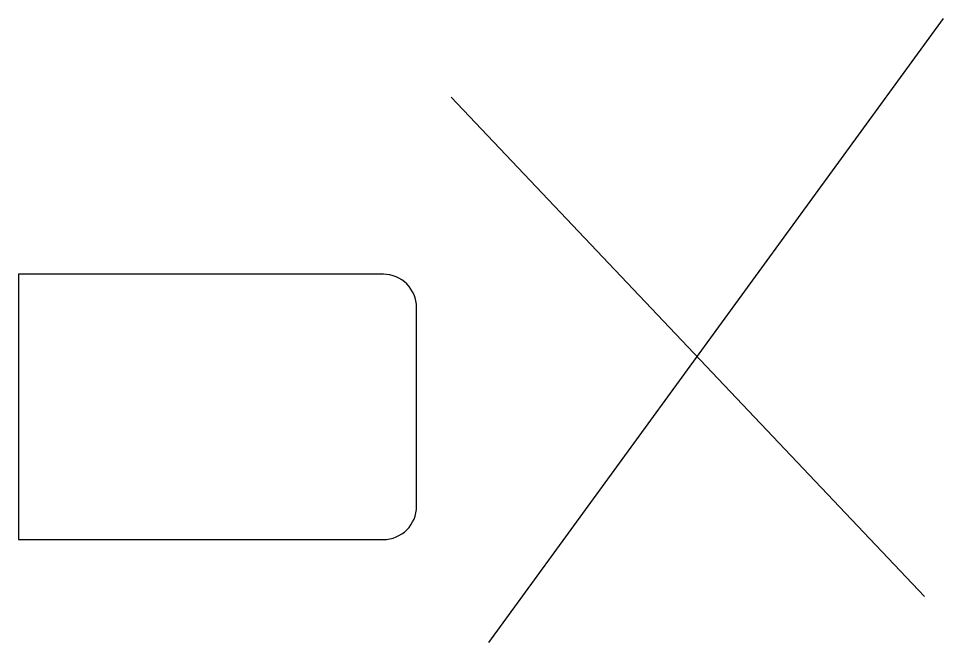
# Model space of a CAD drawing. Header units: millimetres. Extents: x 1720 to 3114, y 789 to 1730.
import ezdxf

# ---------------------------------------------------------------- set-up
doc = ezdxf.new("R2010")
doc.units = ezdxf.units.MM

msp = doc.modelspace()

# ---------------------------------------------------------------- linework, layer by layer
for p, q in [((2428.7, 788.6), (3113.8, 1729.5)), ((2371.5, 1610.7), (3085.3, 857.9))]:
    msp.add_line(p, q)
msp.add_lwpolyline([(1719.5, 943.9), (2269.5, 943.9, 0.414214), (2319.5, 993.9), (2319.5, 1293.9, 0.414214), (2269.5, 1343.9), (1719.5, 1343.9)], format="xyb", close=True)

doc.saveas('drawing.dxf')
